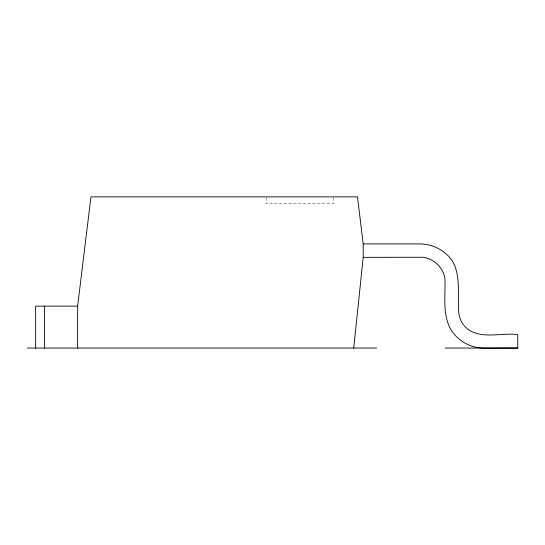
<?xml version="1.0" encoding="UTF-8"?>
<svg xmlns="http://www.w3.org/2000/svg" width="545" height="545" viewBox="0 0 545 545"><rect width="100%" height="100%" fill="white"/><g stroke="black" fill="none" stroke-linecap="round" stroke-linejoin="round"><path stroke-width="0.41" stroke-dasharray="2.73 2.04" d="M333.329 197.712L333.329 203.592L266.137 203.592L266.137 197.712"/><path stroke-width="0.82" d="M353.725 348.051L363.208 257.342L363.208 243.908L357.479 196.874L90.954 196.874L77.642 306.058L77.642 348.126M363.208 257.342L422.756 257.267C433.82 258.534 443.174 267.466 444.938 278.461C445.66 297.986 440.932 321.4 456.54 336.687A39.056 39.056 0 0 0 484.151 348.126L517.75 348.051L517.75 334.616C500.365 332.293 477.147 340.979 463.952 325.433C456.363 316.42 459.019 304.178 458.474 293.408C458.331 279.817 458.032 264.986 447.363 254.992C440.101 248.132 430.591 244.194 420.604 243.908L363.208 243.908M77.642 306.133L35.65 306.133L35.65 348.126M27.25 348.051L376.649 348.051M445.183 348.051L517.75 348.051M44.533 306.133L44.533 348.126"/></g></svg>
